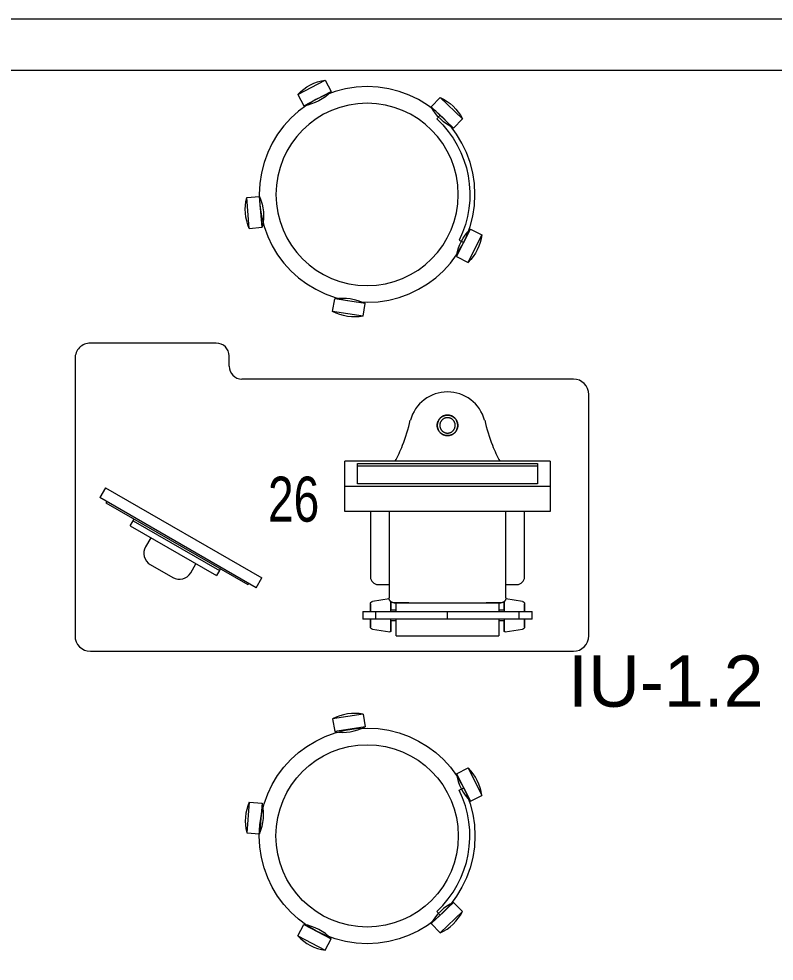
# Model space of a CAD drawing. Header units: millimetres. Extents: x -160614 to 59925, y -157025 to 0.
# Drawn here: x -53599 to -52129, y -107577 to -105743 of the extents above; entities that cross this region are included whole.
import ezdxf

# ---------------------------------------------------------------- set-up
doc = ezdxf.new("R2010")
doc.units = ezdxf.units.MM
doc.header["$LTSCALE"] = 8
for name, color, linetype, lineweight in [('72_EGR_EQP_TAG', 9, 'Continuous', 5), ('LOADING', 9, 'Continuous', 5), ('TME-MEDICAL EQUIPMENT', 9, 'Continuous', 13), ('Walls', 9, 'Continuous', 5)]:
    doc.layers.add(name, color=color, linetype=linetype, lineweight=lineweight)
doc.layers.add('A-EXH', color=1, linetype='Continuous')
doc.layers.add('A-Wall-cmu-patt', color=9, linetype='Continuous')
doc.styles.add('ARIAL', font='arial.ttf')
doc.styles.add('X3G_ENTITY_257CFD', font='swisscl.ttf', dxfattribs={"height": 200})

# ---------------------------------------------------------------- blocks, each defined once
blk = doc.blocks.new('HVACFF')
at = {"layer": 'A-Wall-cmu-patt', "color": 4, "style": 'ARIAL'}
blk.add_text('IU-1.2', height=100, dxfattribs=at).set_placement((-52530.1, -107082))
blk.add_text('IU-1.2', height=100, dxfattribs=at).set_placement((-52530.1, -107082))
blk = doc.blocks.new('ME18017-P')
at = {"layer": 'LOADING'}
for p, q in [((0.94, 0.53), (0, 0.53)), ((-0.03, 0.5), (-0.03, 0.03)), ((0.345, 0.5), (0.145, 0.5)), ((0.145, 0.4675), (0.145, 0.5)), ((0.345, 0.5), (0.345, 0.4675)), ((0.97, -0.04), (0.97, 0.5)), ((0.1327, 0.492), (0.0993, 0.4871)), ((0.3907, 0.4871), (0.3573, 0.492)), ((0.0801, 0.4675), (0.0801, 0.4525)), ((0.0801, 0.4675), (0.1055, 0.4675)), ((0.1055, 0.4675), (0.245, 0.4675)), ((0.1055, 0.4675), (0.1055, 0.4525)), ((0.145, 0.47), (0.135, 0.47)), ((0.245, 0.4675), (0.3845, 0.4675)), ((0.245, 0.4675), (0.245, 0.4525)), ((0.355, 0.47), (0.345, 0.47)), ((0.3845, 0.4675), (0.4099, 0.4675)), ((0.3845, 0.4675), (0.3845, 0.4525)), ((0.4099, 0.4525), (0.4099, 0.4675)), ((0.1055, 0.4525), (0.0801, 0.4525)), ((0.245, 0.4525), (0.1055, 0.4525)), ((0.135, 0.45), (0.145, 0.45)), ((0.145, 0.4357), (0.145, 0.4525)), ((0.3845, 0.4525), (0.245, 0.4525)), ((0.345, 0.4525), (0.345, 0.4357)), ((0.345, 0.45), (0.355, 0.45)), ((0.4099, 0.4525), (0.3845, 0.4525)), ((0.0993, 0.4329), (0.1316, 0.4281)), ((0.1312, 0.4257), (0.1312, 0.2579)), ((0.17, 0.4357), (0.17, 0.4358)), ((0.32, 0.4357), (0.32, 0.4358)), ((0.3584, 0.4281), (0.3907, 0.4329)), ((0.3588, 0.2579), (0.3588, 0.4257)), ((0.6176, 0.4063), (0.6065, 0.387)), ((0.6176, 0.4063), (0.9216, 0.2308)), ((0.1312, 0.4), (0.11, 0.4)), ((0.38, 0.4), (0.3588, 0.4)), ((0.9105, 0.2115), (0.6065, 0.387)), ((0.6317, 0.3982), (0.6333, 0.4009)), ((0.6333, 0.4009), (0.9091, 0.2417)), ((0.8235, 0.3611), (0.7795, 0.3865)), ((0.095, 0.385), (0.095, 0.2579)), ((0.395, 0.2579), (0.395, 0.385)), ((0.6872, 0.3698), (0.689, 0.3729)), ((0.689, 0.3729), (0.6947, 0.3828)), ((0.857, 0.2759), (0.689, 0.3729)), ((0.8627, 0.2858), (0.6947, 0.3828)), ((0.7448, 0.3772), (0.7347, 0.3597)), ((0.8227, 0.3089), (0.8328, 0.3264)), ((0.857, 0.2759), (0.8552, 0.2728)), ((0.8627, 0.2858), (0.857, 0.2759)), ((0.045, 0.2086), (0.045, 0.2579)), ((0.045, 0.2579), (0.445, 0.2579)), ((0.445, 0.2579), (0.445, 0.2086)), ((0.9091, 0.2417), (0.9075, 0.2389)), ((0.9105, 0.2115), (0.9216, 0.2308)), ((0.045, 0.1602), (0.045, 0.2086)), ((0.445, 0.2086), (0.045, 0.2086)), ((0.07, 0.1645), (0.07, 0.2043)), ((0.07, 0.2043), (0.42, 0.2043)), ((0.42, 0.2043), (0.42, 0.1645)), ((0.445, 0.2086), (0.445, 0.1602)), ((0.07, 0.1694), (0.42, 0.1694)), ((0.045, 0.1602), (0.445, 0.1602)), ((0.42, 0.1645), (0.07, 0.1645)), ((0, 0), (0.645, 0)), ((0.67, -0.025), (0.67, -0.045)), ((0.695, -0.07), (0.94, -0.07))]:
    blk.add_line(p, q, dxfattribs=at)
at = {"layer": 'LOADING', "flags": 128}
for points in [[(0.095, 0.4822), (0.095, 0.4824), (0.095, 0.4826), (0.095, 0.4828), (0.0951, 0.483), (0.0951, 0.4832), (0.0951, 0.4833), (0.0952, 0.4835), (0.0953, 0.4837), (0.0953, 0.4839), (0.0954, 0.4841), (0.0955, 0.4843), (0.0956, 0.4845), (0.0957, 0.4846), (0.0958, 0.4848), (0.0959, 0.485), (0.096, 0.4851), (0.0961, 0.4853), (0.0962, 0.4855), (0.0964, 0.4856), (0.0965, 0.4857), (0.0967, 0.4859), (0.0968, 0.486), (0.097, 0.4861), (0.0971, 0.4863), (0.0973, 0.4864), (0.0975, 0.4865), (0.0976, 0.4866), (0.0978, 0.4867), (0.098, 0.4867), (0.0982, 0.4868), (0.0984, 0.4869), (0.0986, 0.4869), (0.0988, 0.487), (0.099, 0.487), (0.0992, 0.4871), (0.0993, 0.4871)], [(0.095, 0.4675), (0.095, 0.4678), (0.095, 0.4686), (0.095, 0.4694), (0.095, 0.4702), (0.095, 0.471), (0.095, 0.4718), (0.095, 0.4725), (0.095, 0.4732), (0.095, 0.4739), (0.095, 0.4746), (0.095, 0.4753), (0.095, 0.4759), (0.095, 0.4765), (0.095, 0.4771), (0.095, 0.4776), (0.095, 0.4782), (0.095, 0.4786), (0.095, 0.4791), (0.095, 0.4795), (0.095, 0.4799), (0.095, 0.4803), (0.095, 0.4807), (0.095, 0.481), (0.095, 0.4812), (0.095, 0.4815), (0.095, 0.4817), (0.095, 0.4818), (0.095, 0.482), (0.095, 0.4821), (0.095, 0.4821), (0.095, 0.4822), (0.095, 0.4822)], [(0.095, 0.4822), (0.095, 0.4821), (0.095, 0.4821), (0.095, 0.482), (0.095, 0.4819), (0.095, 0.4817), (0.095, 0.4815), (0.095, 0.4813), (0.095, 0.481), (0.095, 0.4807), (0.095, 0.4804), (0.095, 0.48), (0.095, 0.4797), (0.095, 0.4792), (0.095, 0.4788), (0.095, 0.4783), (0.095, 0.4778), (0.095, 0.4772), (0.095, 0.4767), (0.095, 0.4761), (0.095, 0.4754), (0.095, 0.4748), (0.095, 0.4741), (0.095, 0.4734), (0.095, 0.4727), (0.095, 0.472), (0.095, 0.4712), (0.095, 0.4704), (0.095, 0.4697), (0.095, 0.4688), (0.095, 0.468), (0.095, 0.4675)], [(0.1327, 0.492), (0.1328, 0.492), (0.1329, 0.4921), (0.1329, 0.4921), (0.133, 0.4921), (0.1331, 0.4921), (0.1332, 0.4921), (0.1333, 0.492), (0.1333, 0.492), (0.1334, 0.492), (0.1335, 0.492), (0.1336, 0.492), (0.1337, 0.4919), (0.1337, 0.4919), (0.1338, 0.4919), (0.1339, 0.4919), (0.1339, 0.4918), (0.134, 0.4918), (0.1341, 0.4917), (0.1342, 0.4917), (0.1342, 0.4916), (0.1343, 0.4916), (0.1343, 0.4915), (0.1344, 0.4915), (0.1345, 0.4914), (0.1345, 0.4914), (0.1346, 0.4913), (0.1346, 0.4913), (0.1347, 0.4912), (0.1347, 0.4911), (0.1347, 0.491), (0.1348, 0.491), (0.1348, 0.4909), (0.1348, 0.4908), (0.1349, 0.4908), (0.1349, 0.4907), (0.1349, 0.4906), (0.1349, 0.4905), (0.135, 0.4905), (0.135, 0.4904), (0.135, 0.4903), (0.135, 0.4902), (0.135, 0.4901), (0.135, 0.4901)], [(0.135, 0.4675), (0.135, 0.4683), (0.135, 0.4695), (0.135, 0.4706), (0.135, 0.4717), (0.135, 0.4728), (0.135, 0.4739), (0.135, 0.4749), (0.135, 0.476), (0.135, 0.477), (0.135, 0.478), (0.135, 0.4789), (0.135, 0.4798), (0.135, 0.4807), (0.135, 0.4816), (0.135, 0.4824), (0.135, 0.4832), (0.135, 0.4839), (0.135, 0.4846), (0.135, 0.4853), (0.135, 0.4859), (0.135, 0.4865), (0.135, 0.4871), (0.135, 0.4876), (0.135, 0.488), (0.135, 0.4884), (0.135, 0.4888), (0.135, 0.4891), (0.135, 0.4894), (0.135, 0.4896), (0.135, 0.4898), (0.135, 0.4899), (0.135, 0.49), (0.135, 0.4901), (0.135, 0.4901)], [(0.135, 0.4901), (0.135, 0.49), (0.135, 0.49), (0.135, 0.4898), (0.135, 0.4897), (0.135, 0.4895), (0.135, 0.4892), (0.135, 0.4889), (0.135, 0.4885), (0.135, 0.4881), (0.135, 0.4877), (0.135, 0.4872), (0.135, 0.4867), (0.135, 0.4861), (0.135, 0.4855), (0.135, 0.4848), (0.135, 0.4841), (0.135, 0.4834), (0.135, 0.4826), (0.135, 0.4818), (0.135, 0.4809), (0.135, 0.4801), (0.135, 0.4792), (0.135, 0.4782), (0.135, 0.4772), (0.135, 0.4762), (0.135, 0.4752), (0.135, 0.4742), (0.135, 0.4731), (0.135, 0.472), (0.135, 0.4709), (0.135, 0.47)], [(0.355, 0.4901), (0.355, 0.4901), (0.355, 0.4902), (0.355, 0.4903), (0.355, 0.4904), (0.355, 0.4905), (0.3551, 0.4905), (0.3551, 0.4906), (0.3551, 0.4907), (0.3551, 0.4908), (0.3552, 0.4908), (0.3552, 0.4909), (0.3552, 0.491), (0.3553, 0.4911), (0.3553, 0.4911), (0.3553, 0.4912), (0.3554, 0.4913), (0.3554, 0.4913), (0.3555, 0.4914), (0.3556, 0.4914), (0.3556, 0.4915), (0.3557, 0.4915), (0.3557, 0.4916), (0.3558, 0.4917), (0.3559, 0.4917), (0.3559, 0.4917), (0.356, 0.4918), (0.3561, 0.4918), (0.3561, 0.4919), (0.3562, 0.4919), (0.3563, 0.4919), (0.3564, 0.492), (0.3564, 0.492), (0.3565, 0.492), (0.3566, 0.492), (0.3567, 0.492), (0.3567, 0.492), (0.3568, 0.4921), (0.3569, 0.4921), (0.357, 0.4921), (0.3571, 0.4921), (0.3571, 0.4921), (0.3572, 0.492), (0.3573, 0.492)], [(0.355, 0.47), (0.355, 0.4706), (0.355, 0.4717), (0.355, 0.4728), (0.355, 0.4739), (0.355, 0.4749), (0.355, 0.476), (0.355, 0.477), (0.355, 0.478), (0.355, 0.4789), (0.355, 0.4798), (0.355, 0.4807), (0.355, 0.4816), (0.355, 0.4824), (0.355, 0.4832), (0.355, 0.4839), (0.355, 0.4846), (0.355, 0.4853), (0.355, 0.4859), (0.355, 0.4865), (0.355, 0.4871), (0.355, 0.4876), (0.355, 0.488), (0.355, 0.4884), (0.355, 0.4888), (0.355, 0.4891), (0.355, 0.4894), (0.355, 0.4896), (0.355, 0.4898), (0.355, 0.4899), (0.355, 0.49), (0.355, 0.4901), (0.355, 0.4901)], [(0.355, 0.4901), (0.355, 0.49), (0.355, 0.49), (0.355, 0.4898), (0.355, 0.4897), (0.355, 0.4895), (0.355, 0.4892), (0.355, 0.4889), (0.355, 0.4885), (0.355, 0.4881), (0.355, 0.4877), (0.355, 0.4872), (0.355, 0.4867), (0.355, 0.4861), (0.355, 0.4855), (0.355, 0.4848), (0.355, 0.4841), (0.355, 0.4834), (0.355, 0.4826), (0.355, 0.4818), (0.355, 0.4809), (0.355, 0.4801), (0.355, 0.4792), (0.355, 0.4782), (0.355, 0.4772), (0.355, 0.4762), (0.355, 0.4752), (0.355, 0.4742), (0.355, 0.4731), (0.355, 0.472), (0.355, 0.4709), (0.355, 0.4698), (0.355, 0.4686), (0.355, 0.4675)], [(0.3907, 0.4871), (0.3909, 0.4871), (0.3911, 0.487), (0.3913, 0.487), (0.3915, 0.4869), (0.3917, 0.4869), (0.3919, 0.4868), (0.3921, 0.4867), (0.3922, 0.4866), (0.3924, 0.4865), (0.3926, 0.4864), (0.3928, 0.4863), (0.3929, 0.4862), (0.3931, 0.4861), (0.3932, 0.486), (0.3934, 0.4858), (0.3935, 0.4857), (0.3937, 0.4855), (0.3938, 0.4854), (0.3939, 0.4852), (0.3941, 0.4851), (0.3942, 0.4849), (0.3943, 0.4847), (0.3944, 0.4846), (0.3945, 0.4844), (0.3946, 0.4842), (0.3946, 0.484), (0.3947, 0.4838), (0.3948, 0.4837), (0.3948, 0.4835), (0.3949, 0.4833), (0.3949, 0.4831), (0.3949, 0.4829), (0.395, 0.4827), (0.395, 0.4825), (0.395, 0.4823), (0.395, 0.4822)], [(0.395, 0.4675), (0.395, 0.4678), (0.395, 0.4686), (0.395, 0.4694), (0.395, 0.4702), (0.395, 0.471), (0.395, 0.4718), (0.395, 0.4725), (0.395, 0.4732), (0.395, 0.4739), (0.395, 0.4746), (0.395, 0.4753), (0.395, 0.4759), (0.395, 0.4765), (0.395, 0.4771), (0.395, 0.4776), (0.395, 0.4782), (0.395, 0.4786), (0.395, 0.4791), (0.395, 0.4795), (0.395, 0.4799), (0.395, 0.4803), (0.395, 0.4807), (0.395, 0.481), (0.395, 0.4812), (0.395, 0.4815), (0.395, 0.4817), (0.395, 0.4818), (0.395, 0.482), (0.395, 0.4821), (0.395, 0.4821), (0.395, 0.4822), (0.395, 0.4822)], [(0.395, 0.4822), (0.395, 0.4821), (0.395, 0.4821), (0.395, 0.482), (0.395, 0.4819), (0.395, 0.4817), (0.395, 0.4815), (0.395, 0.4813), (0.395, 0.481), (0.395, 0.4807), (0.395, 0.4804), (0.395, 0.48), (0.395, 0.4797), (0.395, 0.4792), (0.395, 0.4788), (0.395, 0.4783), (0.395, 0.4778), (0.395, 0.4772), (0.395, 0.4767), (0.395, 0.4761), (0.395, 0.4754), (0.395, 0.4748), (0.395, 0.4741), (0.395, 0.4734), (0.395, 0.4727), (0.395, 0.472), (0.395, 0.4712), (0.395, 0.4704), (0.395, 0.4697), (0.395, 0.4688), (0.395, 0.468), (0.395, 0.4675)], [(0.095, 0.4525), (0.095, 0.4522), (0.095, 0.4514), (0.095, 0.4506), (0.095, 0.4498), (0.095, 0.449), (0.095, 0.4482), (0.095, 0.4475), (0.095, 0.4468), (0.095, 0.4461), (0.095, 0.4454), (0.095, 0.4447), (0.095, 0.4441), (0.095, 0.4435), (0.095, 0.4429), (0.095, 0.4424), (0.095, 0.4418), (0.095, 0.4414), (0.095, 0.4409), (0.095, 0.4405), (0.095, 0.4401), (0.095, 0.4397), (0.095, 0.4393), (0.095, 0.439), (0.095, 0.4388), (0.095, 0.4385), (0.095, 0.4383), (0.095, 0.4382), (0.095, 0.438), (0.095, 0.4379), (0.095, 0.4379), (0.095, 0.4378), (0.095, 0.4378)], [(0.095, 0.4378), (0.095, 0.4379), (0.095, 0.4379), (0.095, 0.438), (0.095, 0.4381), (0.095, 0.4383), (0.095, 0.4385), (0.095, 0.4387), (0.095, 0.439), (0.095, 0.4393), (0.095, 0.4396), (0.095, 0.44), (0.095, 0.4403), (0.095, 0.4408), (0.095, 0.4412), (0.095, 0.4417), (0.095, 0.4422), (0.095, 0.4428), (0.095, 0.4433), (0.095, 0.4439), (0.095, 0.4446), (0.095, 0.4452), (0.095, 0.4459), (0.095, 0.4466), (0.095, 0.4473), (0.095, 0.448), (0.095, 0.4488), (0.095, 0.4496), (0.095, 0.4503), (0.095, 0.4512), (0.095, 0.452), (0.095, 0.4525)], [(0.135, 0.4335), (0.135, 0.4339), (0.135, 0.4345), (0.135, 0.4352), (0.135, 0.4359), (0.135, 0.4366), (0.135, 0.4374), (0.135, 0.4382), (0.135, 0.4391), (0.135, 0.4399), (0.135, 0.4408), (0.135, 0.4418), (0.135, 0.4428), (0.135, 0.4438), (0.135, 0.4448), (0.135, 0.4458), (0.135, 0.4469), (0.135, 0.448), (0.135, 0.4491), (0.135, 0.4502), (0.135, 0.4514), (0.135, 0.4525)], [(0.135, 0.45), (0.135, 0.4494), (0.135, 0.4483), (0.135, 0.4472), (0.135, 0.4461), (0.135, 0.4451), (0.135, 0.444), (0.135, 0.443), (0.135, 0.442), (0.135, 0.4411), (0.135, 0.4402), (0.135, 0.4393), (0.135, 0.4384), (0.135, 0.4376), (0.135, 0.4368), (0.135, 0.4361), (0.135, 0.4354), (0.135, 0.4347), (0.135, 0.4341), (0.135, 0.4335)], [(0.355, 0.4525), (0.355, 0.4517), (0.355, 0.4505), (0.355, 0.4494), (0.355, 0.4483), (0.355, 0.4472), (0.355, 0.4461), (0.355, 0.4451), (0.355, 0.444), (0.355, 0.443), (0.355, 0.442), (0.355, 0.4411), (0.355, 0.4402), (0.355, 0.4393), (0.355, 0.4384), (0.355, 0.4376), (0.355, 0.4368), (0.355, 0.4361), (0.355, 0.4354), (0.355, 0.4347), (0.355, 0.4341), (0.355, 0.4335)], [(0.355, 0.4335), (0.355, 0.4339), (0.355, 0.4345), (0.355, 0.4352), (0.355, 0.4359), (0.355, 0.4366), (0.355, 0.4374), (0.355, 0.4382), (0.355, 0.4391), (0.355, 0.4399), (0.355, 0.4408), (0.355, 0.4418), (0.355, 0.4428), (0.355, 0.4438), (0.355, 0.4448), (0.355, 0.4458), (0.355, 0.4469), (0.355, 0.448), (0.355, 0.4491), (0.355, 0.45)], [(0.395, 0.4525), (0.395, 0.4522), (0.395, 0.4514), (0.395, 0.4506), (0.395, 0.4498), (0.395, 0.449), (0.395, 0.4482), (0.395, 0.4475), (0.395, 0.4468), (0.395, 0.4461), (0.395, 0.4454), (0.395, 0.4447), (0.395, 0.4441), (0.395, 0.4435), (0.395, 0.4429), (0.395, 0.4424), (0.395, 0.4418), (0.395, 0.4414), (0.395, 0.4409), (0.395, 0.4405), (0.395, 0.4401), (0.395, 0.4397), (0.395, 0.4393), (0.395, 0.439), (0.395, 0.4388), (0.395, 0.4385), (0.395, 0.4383), (0.395, 0.4382), (0.395, 0.438), (0.395, 0.4379), (0.395, 0.4379), (0.395, 0.4378), (0.395, 0.4378)], [(0.395, 0.4378), (0.395, 0.4379), (0.395, 0.4379), (0.395, 0.438), (0.395, 0.4381), (0.395, 0.4383), (0.395, 0.4385), (0.395, 0.4387), (0.395, 0.439), (0.395, 0.4393), (0.395, 0.4396), (0.395, 0.44), (0.395, 0.4403), (0.395, 0.4408), (0.395, 0.4412), (0.395, 0.4417), (0.395, 0.4422), (0.395, 0.4428), (0.395, 0.4433), (0.395, 0.4439), (0.395, 0.4446), (0.395, 0.4452), (0.395, 0.4459), (0.395, 0.4466), (0.395, 0.4473), (0.395, 0.448), (0.395, 0.4488), (0.395, 0.4496), (0.395, 0.4503), (0.395, 0.4512), (0.395, 0.452), (0.395, 0.4525)], [(0.0993, 0.4329), (0.0991, 0.4329), (0.0989, 0.433), (0.0987, 0.433), (0.0985, 0.4331), (0.0983, 0.4331), (0.0981, 0.4332), (0.0979, 0.4333), (0.0978, 0.4334), (0.0976, 0.4335), (0.0974, 0.4336), (0.0972, 0.4337), (0.0971, 0.4338), (0.0969, 0.4339), (0.0968, 0.434), (0.0966, 0.4342), (0.0965, 0.4343), (0.0963, 0.4345), (0.0962, 0.4346), (0.0961, 0.4348), (0.0959, 0.4349), (0.0958, 0.4351), (0.0957, 0.4353), (0.0956, 0.4354), (0.0955, 0.4356), (0.0954, 0.4358), (0.0954, 0.436), (0.0953, 0.4362), (0.0952, 0.4363), (0.0952, 0.4365), (0.0951, 0.4367), (0.0951, 0.4369), (0.0951, 0.4371), (0.095, 0.4373), (0.095, 0.4375), (0.095, 0.4377), (0.095, 0.4378)], [(0.1312, 0.4257), (0.1312, 0.4261), (0.1312, 0.4265), (0.1313, 0.4269), (0.1313, 0.4273), (0.1314, 0.4277), (0.1315, 0.4281), (0.1316, 0.4285), (0.1317, 0.4288), (0.1318, 0.4292), (0.132, 0.4296), (0.1321, 0.43), (0.1323, 0.4303), (0.1325, 0.4307), (0.1327, 0.431), (0.1329, 0.4313), (0.1332, 0.4317), (0.1334, 0.432), (0.1337, 0.4323), (0.1339, 0.4326), (0.1342, 0.4329), (0.1345, 0.4331), (0.1348, 0.4334), (0.1351, 0.4337), (0.1354, 0.4339), (0.1358, 0.4341), (0.1361, 0.4343), (0.1365, 0.4345), (0.1368, 0.4347), (0.1372, 0.4349), (0.1376, 0.435), (0.1379, 0.4352), (0.1383, 0.4353), (0.1387, 0.4354), (0.1391, 0.4355), (0.1395, 0.4356), (0.1399, 0.4356), (0.1403, 0.4357), (0.1407, 0.4357), (0.1411, 0.4357), (0.1412, 0.4357)], [(0.245, 0.4357), (0.2408, 0.4357), (0.2367, 0.4357), (0.2326, 0.4357), (0.2285, 0.4357), (0.2244, 0.4357), (0.2203, 0.4357), (0.2163, 0.4357), (0.2123, 0.4357), (0.2084, 0.4357), (0.2046, 0.4357), (0.2008, 0.4357), (0.1971, 0.4357), (0.1934, 0.4357), (0.1899, 0.4357), (0.1864, 0.4357), (0.183, 0.4357), (0.1797, 0.4357), (0.1765, 0.4357), (0.1735, 0.4357), (0.1705, 0.4357), (0.1677, 0.4357), (0.165, 0.4357), (0.1624, 0.4357), (0.16, 0.4357), (0.1576, 0.4357), (0.1555, 0.4357), (0.1534, 0.4357), (0.1516, 0.4357), (0.1498, 0.4357), (0.1482, 0.4357), (0.1468, 0.4357), (0.1455, 0.4357), (0.1444, 0.4357), (0.1435, 0.4357), (0.1427, 0.4357), (0.1421, 0.4357), (0.1416, 0.4357), (0.1413, 0.4357), (0.1412, 0.4357), (0.1412, 0.4357)], [(0.1412, 0.4357), (0.1413, 0.4357), (0.1415, 0.4357), (0.1419, 0.4357), (0.1425, 0.4357), (0.1433, 0.4357), (0.1442, 0.4357), (0.1452, 0.4357), (0.1465, 0.4357), (0.1478, 0.4357), (0.1494, 0.4357), (0.1511, 0.4357), (0.1529, 0.4357), (0.1549, 0.4357), (0.157, 0.4357), (0.1593, 0.4357), (0.1617, 0.4357), (0.1643, 0.4357), (0.1669, 0.4357), (0.1697, 0.4357), (0.17, 0.4357)], [(0.3488, 0.4357), (0.3487, 0.4357), (0.3485, 0.4357), (0.3481, 0.4357), (0.3475, 0.4357), (0.3467, 0.4357), (0.3458, 0.4357), (0.3448, 0.4357), (0.3435, 0.4357), (0.3422, 0.4357), (0.3406, 0.4357), (0.3389, 0.4357), (0.3371, 0.4357), (0.3351, 0.4357), (0.333, 0.4357), (0.3307, 0.4357), (0.3283, 0.4357), (0.3257, 0.4357), (0.3231, 0.4357), (0.3203, 0.4357), (0.3173, 0.4357), (0.3143, 0.4357), (0.3111, 0.4357), (0.3079, 0.4357), (0.3045, 0.4357), (0.3011, 0.4357), (0.2976, 0.4357), (0.2939, 0.4357), (0.2902, 0.4357), (0.2865, 0.4357), (0.2826, 0.4357), (0.2787, 0.4357), (0.2748, 0.4357), (0.2708, 0.4357), (0.2667, 0.4357), (0.2626, 0.4357), (0.2585, 0.4357), (0.2544, 0.4357), (0.2503, 0.4357), (0.2461, 0.4357), (0.245, 0.4357)], [(0.32, 0.4357), (0.3223, 0.4357), (0.325, 0.4357), (0.3276, 0.4357), (0.33, 0.4357), (0.3324, 0.4357), (0.3345, 0.4357), (0.3366, 0.4357), (0.3384, 0.4357), (0.3402, 0.4357), (0.3418, 0.4357), (0.3432, 0.4357), (0.3445, 0.4357), (0.3456, 0.4357), (0.3465, 0.4357), (0.3473, 0.4357), (0.3479, 0.4357), (0.3484, 0.4357), (0.3487, 0.4357), (0.3488, 0.4357), (0.3488, 0.4357)], [(0.3488, 0.4357), (0.3492, 0.4357), (0.3496, 0.4357), (0.35, 0.4356), (0.3504, 0.4356), (0.3508, 0.4355), (0.3512, 0.4354), (0.3516, 0.4353), (0.352, 0.4352), (0.3523, 0.4351), (0.3527, 0.4349), (0.3531, 0.4347), (0.3534, 0.4346), (0.3538, 0.4344), (0.3541, 0.4342), (0.3545, 0.434), (0.3548, 0.4337), (0.3551, 0.4335), (0.3554, 0.4332), (0.3557, 0.4329), (0.356, 0.4327), (0.3563, 0.4324), (0.3565, 0.4321), (0.3568, 0.4318), (0.357, 0.4314), (0.3572, 0.4311), (0.3574, 0.4308), (0.3576, 0.4304), (0.3578, 0.4301), (0.358, 0.4297), (0.3581, 0.4293), (0.3583, 0.4289), (0.3584, 0.4286), (0.3585, 0.4282), (0.3586, 0.4278), (0.3587, 0.4274), (0.3587, 0.427), (0.3588, 0.4266), (0.3588, 0.4262), (0.3588, 0.4258), (0.3588, 0.4257)], [(0.395, 0.4378), (0.395, 0.4376), (0.395, 0.4374), (0.395, 0.4372), (0.3949, 0.437), (0.3949, 0.4368), (0.3949, 0.4367), (0.3948, 0.4365), (0.3947, 0.4363), (0.3947, 0.4361), (0.3946, 0.4359), (0.3945, 0.4357), (0.3944, 0.4355), (0.3943, 0.4354), (0.3942, 0.4352), (0.3941, 0.435), (0.394, 0.4349), (0.3939, 0.4347), (0.3938, 0.4345), (0.3936, 0.4344), (0.3935, 0.4343), (0.3933, 0.4341), (0.3932, 0.434), (0.393, 0.4339), (0.3929, 0.4337), (0.3927, 0.4336), (0.3925, 0.4335), (0.3924, 0.4334), (0.3922, 0.4333), (0.392, 0.4333), (0.3918, 0.4332), (0.3916, 0.4331), (0.3914, 0.4331), (0.3912, 0.433), (0.391, 0.433), (0.3908, 0.4329), (0.3907, 0.4329)], [(0.245, 0.0702), (0.2442, 0.0702), (0.2434, 0.0703), (0.2426, 0.0704), (0.2418, 0.0705), (0.241, 0.0706), (0.2402, 0.0708), (0.2395, 0.071), (0.2387, 0.0712), (0.238, 0.0715), (0.2372, 0.0718), (0.2365, 0.0721), (0.2358, 0.0725), (0.2351, 0.0729), (0.2344, 0.0733), (0.2337, 0.0737), (0.2331, 0.0742), (0.2324, 0.0747), (0.2318, 0.0752), (0.2312, 0.0757), (0.2307, 0.0763), (0.2301, 0.0769), (0.2296, 0.0775), (0.2291, 0.0781), (0.2286, 0.0787), (0.2282, 0.0794), (0.2278, 0.0801), (0.2274, 0.0808), (0.227, 0.0815), (0.2267, 0.0822), (0.2264, 0.083), (0.2261, 0.0837), (0.2258, 0.0845), (0.2256, 0.0852), (0.2254, 0.086), (0.2253, 0.0868), (0.2252, 0.0876), (0.2251, 0.0884), (0.225, 0.0892), (0.225, 0.09), (0.225, 0.0908), (0.225, 0.0916), (0.2251, 0.0924), (0.2252, 0.0932), (0.2254, 0.094), (0.2255, 0.0948), (0.2257, 0.0955), (0.2259, 0.0963), (0.2262, 0.0971), (0.2265, 0.0978), (0.2268, 0.0985), (0.2272, 0.0993), (0.2275, 0.1), (0.2279, 0.1006), (0.2284, 0.1013), (0.2288, 0.102), (0.2293, 0.1026), (0.2298, 0.1032), (0.2304, 0.1038), (0.2309, 0.1044), (0.2315, 0.105), (0.2321, 0.1055), (0.2327, 0.106), (0.2334, 0.1065), (0.234, 0.1069), (0.2347, 0.1073), (0.2354, 0.1077), (0.2361, 0.1081), (0.2368, 0.1085), (0.2376, 0.1088), (0.2383, 0.1091), (0.2391, 0.1093), (0.2398, 0.1095), (0.2406, 0.1097), (0.2414, 0.1099), (0.2422, 0.11), (0.243, 0.1101), (0.2438, 0.1102), (0.2446, 0.1102), (0.245, 0.1102)], [(0.245, 0.1102), (0.2458, 0.1102), (0.2466, 0.1101), (0.2474, 0.1101), (0.2482, 0.11), (0.249, 0.1098), (0.2498, 0.1096), (0.2505, 0.1094), (0.2513, 0.1092), (0.252, 0.1089), (0.2528, 0.1086), (0.2535, 0.1083), (0.2542, 0.1079), (0.2549, 0.1076), (0.2556, 0.1072), (0.2563, 0.1067), (0.2569, 0.1063), (0.2576, 0.1058), (0.2582, 0.1052), (0.2588, 0.1047), (0.2593, 0.1041), (0.2599, 0.1036), (0.2604, 0.103), (0.2609, 0.1023), (0.2614, 0.1017), (0.2618, 0.101), (0.2622, 0.1003), (0.2626, 0.0996), (0.263, 0.0989), (0.2633, 0.0982), (0.2636, 0.0975), (0.2639, 0.0967), (0.2642, 0.0959), (0.2644, 0.0952), (0.2646, 0.0944), (0.2647, 0.0936), (0.2648, 0.0928), (0.2649, 0.092), (0.265, 0.0912), (0.265, 0.0904), (0.265, 0.0896), (0.265, 0.0888), (0.2649, 0.088), (0.2648, 0.0872), (0.2646, 0.0864), (0.2645, 0.0857), (0.2643, 0.0849), (0.2641, 0.0841), (0.2638, 0.0834), (0.2635, 0.0826), (0.2632, 0.0819), (0.2628, 0.0812), (0.2625, 0.0805), (0.2621, 0.0798), (0.2616, 0.0791), (0.2612, 0.0784), (0.2607, 0.0778), (0.2602, 0.0772), (0.2596, 0.0766), (0.2591, 0.076), (0.2585, 0.0755), (0.2579, 0.0749), (0.2573, 0.0744), (0.2566, 0.0739), (0.256, 0.0735), (0.2553, 0.0731), (0.2546, 0.0727), (0.2539, 0.0723), (0.2532, 0.072), (0.2524, 0.0716), (0.2517, 0.0714), (0.2509, 0.0711), (0.2502, 0.0709), (0.2494, 0.0707), (0.2486, 0.0705), (0.2478, 0.0704), (0.247, 0.0703), (0.2462, 0.0702), (0.2454, 0.0702), (0.245, 0.0702)], [(0.245, 0.1052), (0.2444, 0.1052), (0.2438, 0.1052), (0.2432, 0.1051), (0.2426, 0.105), (0.242, 0.1049), (0.2414, 0.1048), (0.2409, 0.1046), (0.2403, 0.1044), (0.2397, 0.1042), (0.2392, 0.104), (0.2386, 0.1038), (0.2381, 0.1035), (0.2375, 0.1032), (0.237, 0.1029), (0.2365, 0.1026), (0.236, 0.1022), (0.2356, 0.1019), (0.2351, 0.1015), (0.2347, 0.1011), (0.2342, 0.1007), (0.2338, 0.1002), (0.2334, 0.0998), (0.2331, 0.0993), (0.2327, 0.0988), (0.2324, 0.0983), (0.2321, 0.0978), (0.2318, 0.0973), (0.2315, 0.0967), (0.2312, 0.0962), (0.231, 0.0956), (0.2308, 0.0951), (0.2306, 0.0945), (0.2305, 0.0939), (0.2303, 0.0933), (0.2302, 0.0928), (0.2301, 0.0922), (0.2301, 0.0916), (0.23, 0.091), (0.23, 0.0904), (0.23, 0.0898), (0.23, 0.0892), (0.2301, 0.0886), (0.2302, 0.088), (0.2303, 0.0874), (0.2304, 0.0868), (0.2305, 0.0862), (0.2307, 0.0856), (0.2309, 0.0851), (0.2311, 0.0845), (0.2314, 0.084), (0.2316, 0.0834), (0.2319, 0.0829), (0.2322, 0.0824), (0.2325, 0.0819), (0.2329, 0.0814), (0.2332, 0.0809), (0.2336, 0.0804), (0.234, 0.08), (0.2344, 0.0796), (0.2349, 0.0791), (0.2353, 0.0788), (0.2358, 0.0784), (0.2363, 0.078), (0.2368, 0.0777), (0.2373, 0.0774), (0.2378, 0.0771), (0.2383, 0.0768), (0.2389, 0.0765), (0.2394, 0.0763), (0.24, 0.0761), (0.2405, 0.0759), (0.2411, 0.0757), (0.2417, 0.0756), (0.2423, 0.0755), (0.2429, 0.0754), (0.2435, 0.0753), (0.2441, 0.0752), (0.2447, 0.0752), (0.245, 0.0752)], [(0.245, 0.0752), (0.2456, 0.0752), (0.2462, 0.0753), (0.2468, 0.0753), (0.2474, 0.0754), (0.248, 0.0755), (0.2486, 0.0756), (0.2491, 0.0758), (0.2497, 0.076), (0.2503, 0.0762), (0.2508, 0.0764), (0.2514, 0.0766), (0.2519, 0.0769), (0.2525, 0.0772), (0.253, 0.0775), (0.2535, 0.0778), (0.254, 0.0782), (0.2544, 0.0785), (0.2549, 0.0789), (0.2553, 0.0793), (0.2558, 0.0798), (0.2562, 0.0802), (0.2566, 0.0807), (0.2569, 0.0811), (0.2573, 0.0816), (0.2576, 0.0821), (0.2579, 0.0826), (0.2582, 0.0831), (0.2585, 0.0837), (0.2588, 0.0842), (0.259, 0.0848), (0.2592, 0.0853), (0.2594, 0.0859), (0.2595, 0.0865), (0.2597, 0.0871), (0.2598, 0.0877), (0.2599, 0.0883), (0.2599, 0.0888), (0.26, 0.0894), (0.26, 0.09), (0.26, 0.0906), (0.26, 0.0912), (0.2599, 0.0918), (0.2598, 0.0924), (0.2597, 0.093), (0.2596, 0.0936), (0.2595, 0.0942), (0.2593, 0.0948), (0.2591, 0.0953), (0.2589, 0.0959), (0.2586, 0.0965), (0.2584, 0.097), (0.2581, 0.0975), (0.2578, 0.098), (0.2575, 0.0985), (0.2571, 0.099), (0.2568, 0.0995), (0.2564, 0.1), (0.256, 0.1004), (0.2556, 0.1009), (0.2551, 0.1013), (0.2547, 0.1017), (0.2542, 0.102), (0.2537, 0.1024), (0.2532, 0.1027), (0.2527, 0.1031), (0.2522, 0.1034), (0.2517, 0.1036), (0.2511, 0.1039), (0.2506, 0.1041), (0.25, 0.1043), (0.2495, 0.1045), (0.2489, 0.1047), (0.2483, 0.1048), (0.2477, 0.105), (0.2471, 0.1051), (0.2465, 0.1051), (0.2459, 0.1052), (0.2453, 0.1052), (0.245, 0.1052)]]:
    blk.add_lwpolyline(points, dxfattribs=at)
at = {"layer": 'LOADING'}
for centre, radius, start, end in [((0, 0.5), 0.03, 90, 180), ((0.94, 0.5), 0.03, 0, 90), ((0.11, 0.385), 0.015, 90, 180), ((0.38, 0.385), 0.015, 0, 90), ((0.7668, 0.3645), 0.0254, 60, 150), ((0.8108, 0.3391), 0.0254, 330, 60), ((-0.1266, 0.0147), 0.3063, 21.9154, 28.3612), ((0.6166, 0.0147), 0.3063, 151.6388, 158.0846), ((-0.1266, 0.0147), 0.3063, 12.3274, 21.9154), ((0.6166, 0.0147), 0.3063, 158.0846, 167.6726), ((0.245, 0.0902), 0.02, 90, 270), ((0.245, 0.0902), 0.02, 270, 90), ((0.245, 0.1), 0.075, 195.4176, 344.5824), ((0, 0.03), 0.03, 180, 270), ((0.645, -0.025), 0.025, 0, 90), ((0.695, -0.045), 0.025, 180, 270), ((0.94, -0.04), 0.03, 270, 0)]:
    blk.add_arc(centre, radius, start, end, dxfattribs=at)
blk = doc.blocks.new('HF10037B-P')
at = {"layer": 'LOADING'}
for p, q in [((0.2459, 0.134), (0.1859, 0.134)), ((0.1859, 0.134), (0.1859, 0.109)), ((0.2459, 0.134), (0.2459, 0.109)), ((0.2459, 0.109), (0.1859, 0.109)), ((0, 0), (-0.0142, -0.0583)), ((0, 0), (0.0243, -0.0059)), ((0.0243, -0.0059), (0.01, -0.0642)), ((0.4071, -0.0094), (0.431, -0.0018)), ((0.4071, -0.0094), (0.4255, -0.0665)), ((0.431, -0.0018), (0.4493, -0.0589)), ((0.4069, -0.0417), (0.4165, -0.0387)), ((-0.0142, -0.0583), (0.01, -0.0642)), ((0.4255, -0.0665), (0.4493, -0.0589)), ((0.0524, -0.2725), (0.0674, -0.2525)), ((0.0674, -0.2525), (0.1154, -0.2885)), ((0.3125, -0.2897), (0.362, -0.2558)), ((0.3761, -0.2764), (0.362, -0.2558)), ((0.0524, -0.2725), (0.1004, -0.3085)), ((0.3267, -0.268), (0.3323, -0.2763)), ((0.1004, -0.3085), (0.1154, -0.2885)), ((0.3266, -0.3103), (0.3125, -0.2897)), ((0.3266, -0.3103), (0.3761, -0.2764))]:
    blk.add_line(p, q, dxfattribs=at)
for radius in [0.21, 0.1775]:
    blk.add_circle((0.2161, -0.1014), radius, dxfattribs=at)
for centre, radius, start, end in [((0.2159, 0.0465), 0.0925, 71.0754, 108.9246), ((0.2159, 0.1965), 0.0925, 251.0754, 288.9246), ((0.0779, -0.0499), 0.0925, 147.3419, 185.1912), ((-0.0678, -0.0143), 0.0925, 327.3419, 5.1912), ((0.4996, -0.0113), 0.0925, 178.8412, 216.6904), ((0.3568, -0.057), 0.0925, 358.8412, 36.6904), ((0.2161, -0.1014), 0.2, 303.6037, 17.3657), ((0.0389, -0.3404), 0.0925, 34.1875, 72.0368), ((0.3867, -0.3449), 0.0925, 105.5121, 143.3614), ((0.1289, -0.2205), 0.0925, 214.1875, 252.0368), ((0.3019, -0.2212), 0.0925, 285.5121, 323.3614)]:
    blk.add_arc(centre, radius, start, end, dxfattribs=at)
blk = doc.blocks.new('1stF')
at = {"layer": 'Walls', "color": 9}
for p, q in [((-55752.3, -105742.6, 0.1), (-48612.8, -105742.6, 0.1)), ((-55652.3, -105842.6, 0.1), (-51652.3, -105842.6, 0.1))]:
    blk.add_line(p, q, dxfattribs=at)
at = {"layer": 'LOADING', "color": 9, "extrusion": (5.16784e-10, -1.18646e-09, -1), "xscale": 999.9999999999987, "yscale": 999.9999999999987, "zscale": 999.9999999999987, "rotation": 189.0957593830492}
blk.add_blockref('HF10037B-P', (53150.8, -106150.5, 0), dxfattribs=at)
at = {"layer": 'LOADING', "color": 9, "extrusion": (5.16784e-10, 1.18646e-09, -1), "xscale": -999.9999999999989, "yscale": 999.999999999999, "zscale": 999.999999999999, "rotation": 350.9042406169507}
blk.add_blockref('HF10037B-P', (53150.8, -107267.4, 0), dxfattribs=at)
at = {"layer": 'TME-MEDICAL EQUIPMENT', "color": 9, "xscale": 1000, "yscale": 1000, "zscale": 1000, "rotation": 179.9999999999875}
blk.add_blockref('ME18017-P', (-52519.9, -106443.9), dxfattribs=at)
at = {"layer": '72_EGR_EQP_TAG', "color": 9, "insert": (-53064.4, -106634, 0), "char_height": 87.47, "attachment_point": 2, "style": 'X3G_ENTITY_257CFD'}
blk.add_mtext('26', dxfattribs=at)

msp = doc.modelspace()

# ---------------------------------------------------------------- block references
at = {"layer": '72_EGR_EQP_TAG'}
msp.add_blockref('1stF', (0, 0), dxfattribs=at)
at = {"layer": 'A-EXH'}
msp.add_blockref('HVACFF', (0, 0), dxfattribs=at)

doc.saveas('drawing.dxf')
